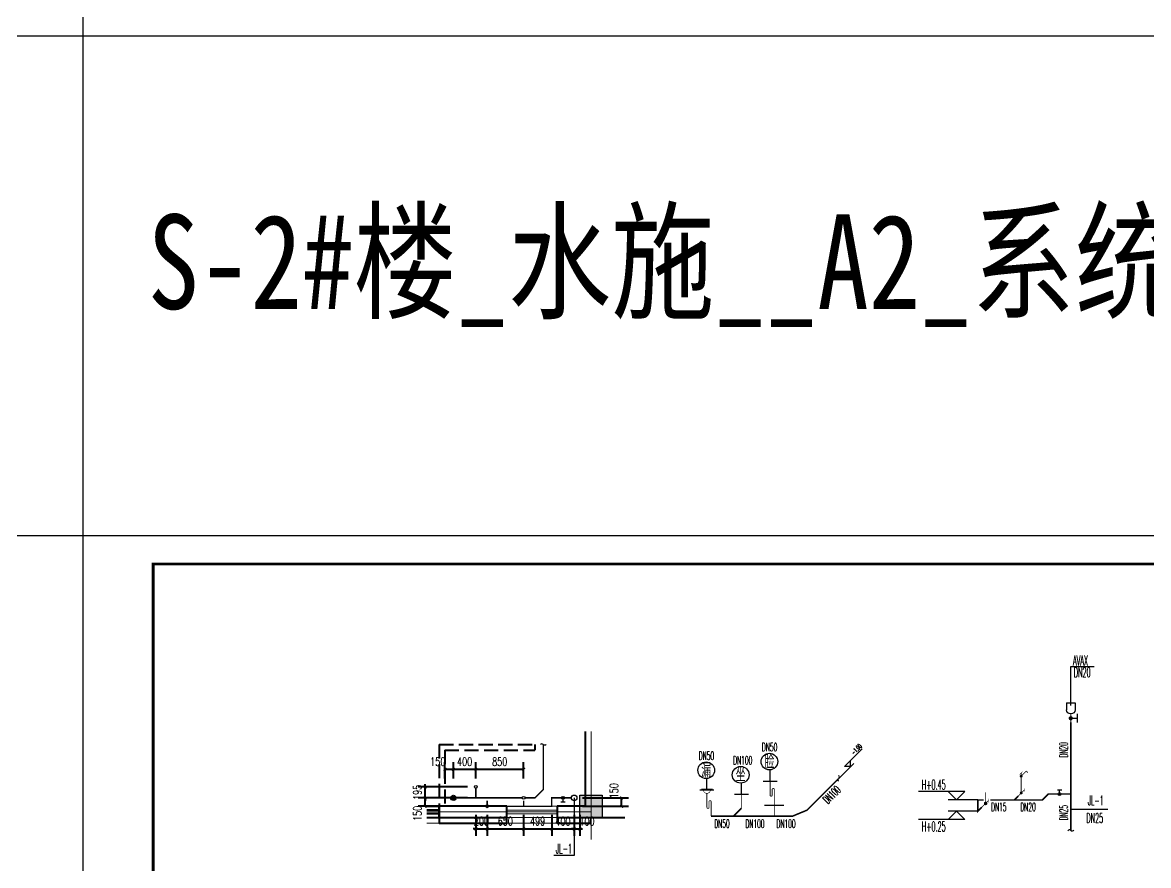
# Model space of a CAD drawing. Extents: x 1382187 to 1725648, y 860327 to 1571294.
# Drawn here: x 1469816 to 1509891, y 1005566 to 1035585 of the extents above; entities that cross this region are included whole.
import ezdxf
from ezdxf.enums import TextEntityAlignment as Align

# ---------------------------------------------------------------- set-up
doc = ezdxf.new("R2010")
doc.units = 0
doc.header["$LTSCALE"] = 1000
doc.header["$MEASUREMENT"] = 0
for name, pattern in [('__DASH', [0.35, 0.25, -0.1]), ('ACAD_ISO10W100', [18.5, 12, -3, 0.5, -3]), ('DOTE', [2.42, 2, -0.2, 0.02, -0.2])]:
    doc.linetypes.add(name, pattern=pattern)
for name, color, linetype in [('$AUDIT_BAD_LAYER2', 7, 'Continuous'), ('-JS', 4, 'Continuous'), ('DIM_不分区给水', 3, 'Continuous'), ('DIM_给水', 3, 'Continuous'), ('EQUIP_不分区给水', 7, 'Continuous'), ('EQUIP_地漏', 7, 'Continuous'), ('EQUIP_污水', 7, 'Continuous'), ('EQUIP_给水', 7, 'Continuous'), ('PIPE-不分区给水', 3, 'J'), ('PIPE-污水', 2, 'W'), ('S-COLU-HATCH', 30, 'Continuous'), ('S-COLU-LINE1', 6, 'Continuous'), ('S-公用说明', 7, 'Continuous'), ('text', 7, 'Continuous'), ('TWT_DIM', 3, 'Continuous'), ('TWT_ELEV', 3, 'Continuous'), ('TWT_IDEN', 3, 'Continuous'), ('TWT_LEAD', 3, 'Continuous'), ('TWT_TEXT', 7, 'Continuous'), ('VALVE_不分区给水', 7, 'Continuous'), ('VPIPE-不分区给水', 3, 'J'), ('图框', 140, 'Continuous'), ('导图字', 7, 'Continuous')]:
    doc.layers.add(name, color=color, linetype=linetype)
for name, color, linetype, lineweight in [('DOTE', 19, 'DOTE', 9), ('WALL', 9, 'Continuous', 40), ('WINDOW', 8, 'Continuous', 15), ('ZC', 6, 'Continuous', 40), ('平面-看线', 45, 'Continuous', 15)]:
    doc.layers.add(name, color=color, linetype=linetype, lineweight=lineweight)
doc.styles.add('_TCH_DIM', font='SIMPLEX.shx', dxfattribs={"width": 0.6, "oblique": 10, "bigfont": 'hztxt.shx'})
doc.styles.add('_TCH_DIM_T3', font='SIMPLEX', dxfattribs={"width": 0.705882, "bigfont": 'GBCBIG'})
doc.styles.add('_TWT_SERIAL', font='simplex.shx', dxfattribs={"width": 0.6, "oblique": 10, "height": 3.5, "bigfont": 'aadri.shx'})
doc.styles.add('HZ', font='TXT', dxfattribs={"bigfont": 'HZTXT'})
doc.styles.get("Standard").update_dxf_attribs({"font": 'gbenor.shx', "bigfont": 'gbcbig.shx'})
doc.styles.add('中西文等高字体', font='HZTXT_E.shx', dxfattribs={"width": 0.7, "height": 4, "bigfont": 'hztxt.shx'})
doc.styles.add('黑体', font='simhei.ttf')
doc.linetypes.add('J', pattern='A,3,-0.2,["J",Standard,S=0.25,R=0,X=-0.1,Y=-0.115],-0.2', length=3.4)
doc.linetypes.add('W', pattern='A,3,-0.2,["W",Standard,S=0.25,R=0,X=-0.1,Y=-0.115],-0.2', length=3.4)
doc.dimstyles.new('_TWT_ARCH&&50', dxfattribs={"dimtxt": 148.75, "dimasz": 50, "dimexe": 125, "dimexo": 150, "dimgap": 63.125, "dimtad": 1, "dimdec": 0, "dimzin": 0, "dimdsep": 46, "dimtxsty": '_TCH_DIM_T3', "dimblk": 'ARCHTICK', "dimcen": 0.09, "dimclrt": 7, "dimazin": 2, "dimtfac": 1, "dimtdec": 0, "dimtix": 1, "dimtmove": 2, "dimatfit": 3, "dimfxl": 0, "dimtolj": 1, "dimtzin": 0, "dimarcsym": 0})

# ---------------------------------------------------------------- blocks, each defined once
blk = doc.blocks.new('1241241')
at = {"layer": 'WALL', "color": 251, "linetype": '__DASH'}
for p, q in [((1100, 2600), (0, 2600)), ((0, 2500), (0, 2600)), ((1000, 2500), (0, 2500)), ((1000, 2500), (1000, 900)), ((1100, 2600), (1100, 900)), ((1100, 900), (1000, 900))]:
    blk.add_line(p, q, dxfattribs=at)
blk = doc.blocks.new('$WINLIB2D$00000001')
at = {"color": 0}
for points in [[(-0.5, 0.5), (-0.5, -0.5)], [(-0.5, 0.5), (0.5, 0.5)], [(0.5, -0.5), (0.5, 0.5)], [(0.5, 0.167), (-0.5, 0.167)], [(0.5, -0.167), (-0.5, -0.167)], [(-0.5, -0.5), (0.5, -0.5)]]:
    blk.add_lwpolyline(points, dxfattribs=at)
blk = doc.blocks.new('jzf1')
at = {"layer": '$AUDIT_BAD_LAYER2'}
for p, q in [((-1.51, 2.26), (1.49, 2.26)), ((-0.01, 0.76), (-0.01, 2.26))]:
    blk.add_line(p, q, dxfattribs=at)
at = {"layer": '$AUDIT_BAD_LAYER2', "const_width": 0.75}
blk.add_lwpolyline([(-0.38, 0, 1), (0.38, 0, 1)], format="xyb", close=True, dxfattribs=at)
blk = doc.blocks.new('zdpqf')
at = {"layer": '$AUDIT_BAD_LAYER2'}
for p, q in [((-1.5, 6.11), (-1.5, 3.61)), ((1.5, 6.11), (-1.5, 6.11)), ((1.5, 6.11), (1.5, 3.61))]:
    blk.add_line(p, q, dxfattribs=at)
at = {"layer": '$AUDIT_BAD_LAYER2', "const_width": 0.4}
for points in [[(0, 6.11), (0, 6.61)], [(0, -0.89), (0, 2.11)]]:
    blk.add_lwpolyline(points, dxfattribs=at)
at = {"layer": '$AUDIT_BAD_LAYER2'}
blk.add_arc((0, 3.61), 1.5, 180, 0, dxfattribs=at)
at = {"layer": '$AUDIT_BAD_LAYER2', "extrusion": (0, 0, -1), "zscale": -1, "rotation": 270}
blk.add_blockref('jzf1', (0, 0.61), dxfattribs=at)
blk = doc.blocks.new('$TwtSys$00000141')
for p, q in [((-94, 8), (-10, 92)), ((-94, 8), (-10, 92)), ((-87, -35), (35, 87)), ((-87, -35), (35, 87)), ((-66, -66), (66, 66)), ((-66, -66), (66, 66)), ((-32, -87), (88, 33)), ((-32, -87), (88, 33)), ((11, -92), (92, -11)), ((11, -92), (92, -11))]:
    blk.add_line(p, q)
blk.add_circle((0, 0), 94)
blk.add_circle((0, 0), 94)
blk = doc.blocks.new('$TwtSys$00000147')
blk.add_circle((0, 0, 0), 25)
blk = doc.blocks.new('$TwtSys$00000132')
at = {"elevation": 0}
blk.add_lwpolyline([(7, -101, -0.575183), (0, 0, 0.604745), (-11, 101, 16.924828)], format="xyb", dxfattribs=at)
blk = doc.blocks.new('$VALVE$00000497')
for p, q in [((78, 138), (-78, 138)), ((0, 50), (0, 138))]:
    blk.add_line(p, q)
at = {"const_width": 49.6}
blk.add_lwpolyline([(25, 0, 1), (-25, 0, 1)], format="xyb", close=True, dxfattribs=at)
blk.add_circle((0, 0), 50)
blk = doc.blocks.new('_ArchTick')
at = {"color": 0, "linetype": 'ByBlock', "const_width": 0.4}
blk.add_lwpolyline([(-0.5, -0.5), (0.5, 0.5)], dxfattribs=at)
blk = doc.blocks.new('*D149')
at = {"layer": 'Defpoints', "color": 0}
for p in [(1501, -441), (650, -755), (1501, -755)]:
    blk.add_point(p, dxfattribs=at)
at = {"layer": 'TWT_DIM', "color": 0, "lineweight": -2}
for p, q in [((650, -605), (650, -316)), ((1501, -605), (1501, -316)), ((650, -441), (1501, -441))]:
    blk.add_line(p, q, dxfattribs=at)
at = {"layer": 'TWT_DIM', "color": 0, "lineweight": -2, "xscale": 50, "yscale": 50, "zscale": 50, "rotation": 180}
blk.add_blockref('_ArchTick', (650, -441), dxfattribs=at)
at = {"layer": 'TWT_DIM', "color": 0, "lineweight": -2, "xscale": 50, "yscale": 50, "zscale": 50}
blk.add_blockref('_ArchTick', (1501, -441), dxfattribs=at)
at = {"layer": 'TWT_DIM', "color": 7, "insert": (1075, -304), "char_height": 148.8, "attachment_point": 5, "style": '_TCH_DIM_T3'}
blk.add_mtext('\\A1;850', dxfattribs=at)
blk = doc.blocks.new('*D150')
at = {"layer": 'Defpoints', "color": 0}
for p in [(650, -441), (250, -755), (650, -755)]:
    blk.add_point(p, dxfattribs=at)
at = {"layer": 'TWT_DIM', "color": 0, "lineweight": -2}
for p, q in [((250, -605), (250, -316)), ((650, -605), (650, -316)), ((250, -441), (650, -441))]:
    blk.add_line(p, q, dxfattribs=at)
at = {"layer": 'TWT_DIM', "color": 0, "lineweight": -2, "xscale": 50, "yscale": 50, "zscale": 50, "rotation": 180}
blk.add_blockref('_ArchTick', (250, -441), dxfattribs=at)
at = {"layer": 'TWT_DIM', "color": 0, "lineweight": -2, "xscale": 50, "yscale": 50, "zscale": 50}
blk.add_blockref('_ArchTick', (650, -441), dxfattribs=at)
at = {"layer": 'TWT_DIM', "color": 7, "insert": (450, -304), "char_height": 148.8, "attachment_point": 5, "style": '_TCH_DIM_T3'}
blk.add_mtext('\\A1;400', dxfattribs=at)
blk = doc.blocks.new('*D151')
at = {"layer": 'Defpoints', "color": 0}
for p in [(250, -441), (100, -755), (250, -755)]:
    blk.add_point(p, dxfattribs=at)
at = {"layer": 'TWT_DIM', "color": 0, "lineweight": -2}
for p, q in [((100, -605), (100, -316)), ((250, -605), (250, -316)), ((100, -441), (250, -441))]:
    blk.add_line(p, q, dxfattribs=at)
at = {"layer": 'TWT_DIM', "color": 0, "lineweight": -2, "xscale": 50, "yscale": 50, "zscale": 50, "rotation": 180}
blk.add_blockref('_ArchTick', (100, -441), dxfattribs=at)
at = {"layer": 'TWT_DIM', "color": 0, "lineweight": -2, "xscale": 50, "yscale": 50, "zscale": 50}
blk.add_blockref('_ArchTick', (250, -441), dxfattribs=at)
at = {"layer": 'TWT_DIM', "color": 7, "insert": (-27, -304), "char_height": 148.8, "attachment_point": 5, "style": '_TCH_DIM_T3'}
blk.add_mtext('\\A1;150', dxfattribs=at)
blk = doc.blocks.new('*D152')
at = {"layer": 'Defpoints', "color": 0}
for p in [(2400, -1100), (2500, -1100), (2500, -1501)]:
    blk.add_point(p, dxfattribs=at)
at = {"layer": 'TWT_DIM', "color": 0, "lineweight": -2}
for p, q in [((2400, -1250), (2400, -1626)), ((2500, -1250), (2500, -1626)), ((2400, -1501), (2350, -1501)), ((2400, -1501), (2500, -1501)), ((2500, -1501), (2550, -1501))]:
    blk.add_line(p, q, dxfattribs=at)
at = {"layer": 'TWT_DIM', "color": 0, "lineweight": -2, "xscale": 50, "yscale": 50, "zscale": 50}
blk.add_blockref('_ArchTick', (2400, -1501), dxfattribs=at)
at = {"layer": 'TWT_DIM', "color": 0, "lineweight": -2, "xscale": 50, "yscale": 50, "zscale": 50, "rotation": 180}
blk.add_blockref('_ArchTick', (2500, -1501), dxfattribs=at)
at = {"layer": 'TWT_DIM', "color": 7, "insert": (2627, -1364), "char_height": 148.8, "attachment_point": 5, "style": '_TCH_DIM_T3'}
blk.add_mtext('\\A1;100', dxfattribs=at)
blk = doc.blocks.new('*D153')
at = {"layer": 'Defpoints', "color": 0}
for p in [(2000, -1100), (2400, -1100), (2400, -1501)]:
    blk.add_point(p, dxfattribs=at)
at = {"layer": 'TWT_DIM', "color": 0, "lineweight": -2}
for p, q in [((2000, -1250), (2000, -1626)), ((2400, -1250), (2400, -1626)), ((2000, -1501), (2400, -1501))]:
    blk.add_line(p, q, dxfattribs=at)
at = {"layer": 'TWT_DIM', "color": 0, "lineweight": -2, "xscale": 50, "yscale": 50, "zscale": 50, "rotation": 180}
blk.add_blockref('_ArchTick', (2000, -1501), dxfattribs=at)
at = {"layer": 'TWT_DIM', "color": 0, "lineweight": -2, "xscale": 50, "yscale": 50, "zscale": 50}
blk.add_blockref('_ArchTick', (2400, -1501), dxfattribs=at)
at = {"layer": 'TWT_DIM', "color": 7, "insert": (2200, -1364), "char_height": 148.8, "attachment_point": 5, "style": '_TCH_DIM_T3'}
blk.add_mtext('\\A1;400', dxfattribs=at)
blk = doc.blocks.new('*D154')
at = {"layer": 'Defpoints', "color": 0}
for p in [(1501, -1100), (2000, -1100), (2000, -1501)]:
    blk.add_point(p, dxfattribs=at)
at = {"layer": 'TWT_DIM', "color": 0, "lineweight": -2}
for p, q in [((1501, -1250), (1501, -1626)), ((2000, -1250), (2000, -1626)), ((1501, -1501), (2000, -1501))]:
    blk.add_line(p, q, dxfattribs=at)
at = {"layer": 'TWT_DIM', "color": 0, "lineweight": -2, "xscale": 50, "yscale": 50, "zscale": 50, "rotation": 180}
blk.add_blockref('_ArchTick', (1501, -1501), dxfattribs=at)
at = {"layer": 'TWT_DIM', "color": 0, "lineweight": -2, "xscale": 50, "yscale": 50, "zscale": 50}
blk.add_blockref('_ArchTick', (2000, -1501), dxfattribs=at)
at = {"layer": 'TWT_DIM', "color": 7, "insert": (1750, -1364), "char_height": 148.8, "attachment_point": 5, "style": '_TCH_DIM_T3'}
blk.add_mtext('\\A1;499', dxfattribs=at)
blk = doc.blocks.new('*D155')
at = {"layer": 'Defpoints', "color": 0}
for p in [(850, -1100), (1501, -1100), (1501, -1501)]:
    blk.add_point(p, dxfattribs=at)
at = {"layer": 'TWT_DIM', "color": 0, "lineweight": -2}
for p, q in [((850, -1250), (850, -1626)), ((1501, -1250), (1501, -1626)), ((850, -1501), (1501, -1501))]:
    blk.add_line(p, q, dxfattribs=at)
at = {"layer": 'TWT_DIM', "color": 0, "lineweight": -2, "xscale": 50, "yscale": 50, "zscale": 50, "rotation": 180}
blk.add_blockref('_ArchTick', (850, -1501), dxfattribs=at)
at = {"layer": 'TWT_DIM', "color": 0, "lineweight": -2, "xscale": 50, "yscale": 50, "zscale": 50}
blk.add_blockref('_ArchTick', (1501, -1501), dxfattribs=at)
at = {"layer": 'TWT_DIM', "color": 7, "insert": (1175, -1364), "char_height": 148.8, "attachment_point": 5, "style": '_TCH_DIM_T3'}
blk.add_mtext('\\A1;650', dxfattribs=at)
blk = doc.blocks.new('*D156')
at = {"layer": 'Defpoints', "color": 0}
for p in [(650, -1100), (850, -1100), (850, -1501)]:
    blk.add_point(p, dxfattribs=at)
at = {"layer": 'TWT_DIM', "color": 0, "lineweight": -2}
for p, q in [((650, -1250), (650, -1626)), ((850, -1250), (850, -1626)), ((650, -1501), (600, -1501)), ((650, -1501), (850, -1501)), ((850, -1501), (900, -1501))]:
    blk.add_line(p, q, dxfattribs=at)
at = {"layer": 'TWT_DIM', "color": 0, "lineweight": -2, "xscale": 50, "yscale": 50, "zscale": 50}
blk.add_blockref('_ArchTick', (650, -1501), dxfattribs=at)
at = {"layer": 'TWT_DIM', "color": 0, "lineweight": -2, "xscale": 50, "yscale": 50, "zscale": 50, "rotation": 180}
blk.add_blockref('_ArchTick', (850, -1501), dxfattribs=at)
at = {"layer": 'TWT_DIM', "color": 7, "insert": (750, -1364), "char_height": 148.8, "attachment_point": 5, "style": '_TCH_DIM_T3'}
blk.add_mtext('\\A1;200', dxfattribs=at)
blk = doc.blocks.new('*D157')
at = {"layer": 'Defpoints', "color": 0}
for p in [(2400, -950), (3244, -950), (2400, -1100)]:
    blk.add_point(p, dxfattribs=at)
at = {"layer": 'TWT_DIM', "color": 0, "lineweight": -2}
for p, q in [((2550, -950), (3369, -950)), ((3244, -1100), (3244, -950)), ((2550, -1100), (3369, -1100))]:
    blk.add_line(p, q, dxfattribs=at)
at = {"layer": 'TWT_DIM', "color": 0, "lineweight": -2, "xscale": 50, "yscale": 50, "zscale": 50}
for p, rotation in [((3244, -950), 90), ((3244, -1100), 270)]:
    blk.add_blockref('_ArchTick', p, dxfattribs=dict(at, rotation=rotation))
at = {"layer": 'TWT_DIM', "color": 7, "insert": (3107, -823), "char_height": 148.8, "attachment_point": 5, "rotation": 90, "style": '_TCH_DIM_T3'}
blk.add_mtext('\\A1;150', dxfattribs=at)
blk = doc.blocks.new('*D158')
at = {"layer": 'Defpoints', "color": 0}
for p in [(-253, -755), (650, -755), (650, -950)]:
    blk.add_point(p, dxfattribs=at)
at = {"layer": 'TWT_DIM', "color": 0, "lineweight": -2}
for p, q in [((500, -755), (-378, -755)), ((-253, -755), (-253, -705)), ((-253, -950), (-253, -755)), ((500, -950), (-378, -950)), ((-253, -950), (-253, -1000))]:
    blk.add_line(p, q, dxfattribs=at)
at = {"layer": 'TWT_DIM', "color": 0, "lineweight": -2, "xscale": 50, "yscale": 50, "zscale": 50}
for p, rotation in [((-253, -755), 270), ((-253, -950), 90)]:
    blk.add_blockref('_ArchTick', p, dxfattribs=dict(at, rotation=rotation))
at = {"layer": 'TWT_DIM', "color": 7, "insert": (-390, -852), "char_height": 148.8, "attachment_point": 5, "rotation": 90, "style": '_TCH_DIM_T3'}
blk.add_mtext('\\A1;195', dxfattribs=at)
blk = doc.blocks.new('*D159')
at = {"layer": 'Defpoints', "color": 0}
for p in [(-253, -950), (650, -950), (650, -1100)]:
    blk.add_point(p, dxfattribs=at)
at = {"layer": 'TWT_DIM', "color": 0, "lineweight": -2}
for p, q in [((500, -950), (-378, -950)), ((-253, -1100), (-253, -950)), ((500, -1100), (-378, -1100))]:
    blk.add_line(p, q, dxfattribs=at)
at = {"layer": 'TWT_DIM', "color": 0, "lineweight": -2, "xscale": 50, "yscale": 50, "zscale": 50}
for p, rotation in [((-253, -950), 90), ((-253, -1100), 270)]:
    blk.add_blockref('_ArchTick', p, dxfattribs=dict(at, rotation=rotation))
at = {"layer": 'TWT_DIM', "color": 7, "insert": (-390, -1226), "char_height": 148.8, "attachment_point": 5, "rotation": 90, "style": '_TCH_DIM_T3'}
blk.add_mtext('\\A1;150', dxfattribs=at)
blk = doc.blocks.new('$ATTACHMENT$00000196')
blk.add_line((53, 944), (-347, 944))
for points, const_width in [([(-25, 944, -1.067664), (-275, 944)], 20), ([(0, 0), (0, 512, 1), (-75, 512), (-75, 312, -1), (-150, 312), (-150, 810)], 30)]:
    blk.add_lwpolyline(points, format="xyb", dxfattribs=dict(const_width=const_width))
at = {"style": 'HZ', "flags": 1}
for tag in ['WHAT', 'SPEC', 'UNIT']:
    blk.add_attdef(tag, (-150, 810), '', height=0.001, dxfattribs=at)
blk = doc.blocks.new('$ATTACHMENT$00000064')
at = {"const_width": 30}
blk.add_lwpolyline([(283, 283), (283, 283), (283, 783)], dxfattribs=at)
blk = doc.blocks.new('$ATTACHMENT$00000328')
blk.add_line((-352, 384), (340, 384))
at = {"const_width": 30}
blk.add_lwpolyline([(0, 0), (0, 946, 1), (-75, 946), (-75, 746, -1), (-150, 746), (-150, 1244)], format="xyb", dxfattribs=at)
blk = doc.blocks.new('$ATTACHMENT$00000141')
for points, const_width in [([(50, 769), (146, 865)], 15), ([(103, 705), (280, 882), (344, 834)], 30), ([(103, 822), (103, 103)], 30), ([(0, 0), (220, 220)], 30), ([(220, 278), (220, 154)], 15)]:
    blk.add_lwpolyline(points, dxfattribs=dict(const_width=const_width))
at = {"const_width": 50}
for points in [[(78, 705, 1), (128, 705, 1)], [(78, 105, 1), (128, 105, 1)]]:
    blk.add_lwpolyline(points, format="xyb", close=True, dxfattribs=at)
at = {"style": 'HZ', "width": 0.7, "flags": 1}
for tag in ['UNIT', 'SPEC', 'WHAT']:
    blk.add_attdef(tag, (0, 0), '', height=0.001, dxfattribs=at)
blk = doc.blocks.new('$ATTACHMENT$00000127')
for points, const_width in [([(137, 136), (137, 536)], 30), ([(0, 0), (241, 241)], 30), ([(241, 306), (241, 163)], 15)]:
    blk.add_lwpolyline(points, dxfattribs=dict(const_width=const_width))
at = {"const_width": 62.5}
blk.add_lwpolyline([(169, 136, -1), (106, 136, -1)], format="xyb", close=True, dxfattribs=at)
blk = doc.blocks.new('A$C311356ED')
at = {"layer": 'PIPE-不分区给水'}
for points in [[(2000, -949.7), (2000, -936), (1986.2, -936)], [(2000, -949.7), (1986.2, -949.7), (1986.2, -936)], [(9582.5, -986.9), (9582.5, -973.1), (9568.7, -973.1)], [(10732.2, -986.9), (10732.2, -1000.6), (10737.9, -1000.6)], [(10732.2, -986.9), (10741.9, -996.6), (10737.9, -1000.6)], [(10838.2, -880.8), (10828.5, -871.1), (10832.5, -867.1)], [(10838.2, -880.8), (10838.2, -867.1), (10832.5, -867.1)], [(2000, -1099.7), (2013.7, -1099.7), (2013.7, -1113.5)], [(2000, -1099.7), (2000, -1113.5), (2013.7, -1113.5)], [(9582.5, -1186.9), (9592.2, -1196.6), (9568.7, -1220.1)]]:
    blk.add_hatch(color=256, dxfattribs=at).paths.add_polyline_path(points)
at = {"layer": 'PIPE-污水'}
for points in [[(1850.3, -800.1), (1860, -809.8), (1864, -805.8)], [(1850.3, -800.1), (1864, -800.1), (1864, -805.8)], [(1700.7, -949.7), (1700.7, -963.5), (1706.4, -963.5)], [(1700.7, -949.7), (1710.4, -959.4), (1706.4, -963.5)], [(6543.4, -1168.3), (6553.1, -1178), (6551.2, -1179.9)], [(6543.4, -1168.3), (6548.6, -1181), (6551.2, -1179.9)], [(6287.9, -1274.1), (6293.2, -1286.8), (6290.7, -1287.8)], [(6287.9, -1274.1), (6287.9, -1287.8), (6290.7, -1287.8)]]:
    blk.add_hatch(color=256, dxfattribs=at).paths.add_polyline_path(points)
at = {"layer": 'S-COLU-HATCH'}
h = blk.add_hatch(color=8, dxfattribs=at)
h.dxf.hatch_style = 1
h.paths.add_polyline_path([(2500, -899.7), (2900, -899.7), (2900, -1299.7), (2500, -1299.7)])
at = {"layer": 'VPIPE-不分区给水'}
for points in [[(9582.5, -986.9), (9568.7, -986.9), (9568.7, -973.1)], [(9582.5, -1186.9), (9568.7, -1186.9), (9568.7, -1220.1)]]:
    blk.add_hatch(color=256, dxfattribs=at).paths.add_polyline_path(points)
at = {"color": 0}
for p, q in [((0, -1166.4), (-222.5, -1166.4)), ((-221.7, -1099.7), (0, -1099.7)), ((0, -1299.7), (0, -1099.7)), ((0, -1233), (-221.9, -1233)), ((-221.8, -1299.7), (0, -1299.7))]:
    blk.add_line(p, q, dxfattribs=at)
at = {"layer": 'DIM_不分区给水'}
for p, q in [((2400, -949.7), (2400, -1975.6)), ((11238.2, -1151.5), (11464.1, -1151.5)), ((11464.1, -1151.5), (11897.9, -1151.5)), ((2400, -1975.6), (2039.7, -1975.6))]:
    blk.add_line(p, q, dxfattribs=at)
at = {"layer": 'DIM_给水'}
for p, q in [((9354.9, -836.9), (8530.3, -836.9)), ((9204.9, -986.9), (9054.9, -836.9)), ((9582.5, -986.9), (9054.9, -986.9)), ((9204.9, -986.9), (9354.9, -836.9)), ((9204.9, -1186.9), (9054.9, -1336.9)), ((9582.5, -1186.9), (9054.9, -1186.9)), ((9204.9, -1186.9), (9354.9, -1336.9)), ((9354.9, -1336.9), (8530.3, -1336.9))]:
    blk.add_line(p, q, dxfattribs=at)
at = {"layer": 'DOTE', "linetype": 'ACAD_ISO10W100', "ltscale": 100}
for p, q in [((2700, 230.4), (2700, -1691.7)), ((-223.1, -1199.7), (2700, -1199.7))]:
    blk.add_line(p, q, dxfattribs=at)
at = {"layer": 'PIPE-不分区给水', "ltscale": 0.5, "const_width": 27.5}
for points in [[(850.3, -1074.7), (850.3, -999.7)], [(1500.7, -1099.7), (1500.7, -999.7)], [(2350, -949.7), (2000, -949.7)], [(2000, -949.7), (2000, -1099.7)], [(9689.2, -986.9), (9582.5, -986.9)], [(10232.8, -986.9), (9808.9, -986.9)], [(10232.8, -986.9), (10303.5, -916.2)], [(10732.2, -986.9), (10232.8, -986.9)], [(10838.2, -880.8), (10732.2, -986.9)], [(11238.2, -880.8), (10838.2, -880.8)], [(1500.7, -1099.7), (850.3, -1099.7)], [(2000, -1099.7), (1500.7, -1099.7)], [(9582.5, -1186.9), (9653.2, -1116.2)]]:
    blk.add_lwpolyline(points, dxfattribs=at)
at = {"layer": 'PIPE-污水', "ltscale": 0.5, "const_width": 27.5}
for points in [[(1850.3, -800.1), (1850.3, -0.9)], [(6543.4, -1168.3), (7101.1, -610.6)], [(650.3, -779.7), (650.3, -949.7)], [(1700.7, -949.7), (1850.3, -800.1)], [(297, -949.7), (650.3, -949.7)], [(650.3, -949.7), (1475.7, -949.7)], [(1525.7, -949.7), (1700.7, -949.7)], [(5375.5, -1136.2), (5237.6, -1274.1)], [(6287.9, -1274.1), (6543.4, -1168.3)], [(4837.3, -1274.1), (5237.6, -1274.1)], [(5237.6, -1274.1), (5961.4, -1274.1)], [(5961.4, -1274.1), (6287.9, -1274.1)]]:
    blk.add_lwpolyline(points, dxfattribs=at)
at = {"layer": 'S-COLU-LINE1', "color": 8}
blk.add_lwpolyline([(2500, -899.7), (2900, -899.7), (2900, -1299.7), (2500, -1299.7)], close=True, dxfattribs=at)
at = {"layer": 'S-公用说明'}
for centre in [(5874, -304.2, 0.2), (4749.9, -458.4, 0.2), (5363, -538.2, 0.2)]:
    blk.add_circle(centre, 148.5, dxfattribs=at)
at = {"layer": 'TWT_IDEN'}
for p, q in [((5886.4, -652.2, 0.2), (5886.4, -452.2, 0.2)), ((4762.3, -806.4, 0.2), (4762.3, -606.4, 0.2)), ((5375.5, -886.2, 0.2), (5375.5, -686.2, 0.2)), ((5761.4, -652.2, 0.2), (6011.4, -652.2, 0.2)), ((4637.3, -806.4, 0.2), (4887.3, -806.4, 0.2)), ((5250.5, -886.2, 0.2), (5500.5, -886.2, 0.2))]:
    blk.add_line(p, q, dxfattribs=at)
at = {"layer": 'TWT_LEAD'}
for p, q in [((11238.2, 694.2), (11238.2, 1391.9)), ((11238.2, 1391.9), (11655.6, 1391.9))]:
    blk.add_line(p, q, dxfattribs=at)
at = {"layer": 'VPIPE-不分区给水', "ltscale": 0.5, "const_width": 27.5}
for points in [[(11238.2, -880.8), (11238.2, 394.2)], [(9582.5, -986.9), (9582.5, -1186.9)], [(11238.2, -1530.8), (11238.2, -880.8)]]:
    blk.add_lwpolyline(points, dxfattribs=at)
at = {"layer": 'VPIPE-不分区给水'}
for centre, radius in [((2400, -949.7), 50), ((2400, -949.7), 50), ((850.3, -1099.7), 25)]:
    blk.add_circle(centre, radius, dxfattribs=at)
at = {"layer": 'WALL', "color": 8}
for p, q in [((2600, -1099.7), (2600, 230.4)), ((1200, -1099.7), (0, -1099.7)), ((0, -1099.7), (0, -1299.7)), ((1200, -1299.7), (1200, -1099.7)), ((2600, -1099.7), (2100, -1099.7)), ((2100, -1099.7), (2100, -1299.7)), ((0, -1299.7), (1200, -1299.7)), ((2100, -1299.7), (2700, -1299.7)), ((2700, -1299.7), (3300, -1299.7))]:
    blk.add_line(p, q, dxfattribs=at)
for points in [[(0, -1299.7), (0, -1399.7), (1200, -1399.7), (1200, -1299.7)], [(2100, -1299.7), (2100, -1399.7), (2700, -1399.7)]]:
    blk.add_lwpolyline(points, dxfattribs=at)
at = {"layer": '平面-看线', "color": 8}
for points in [[(-223.1, -1399.7), (0, -1399.7)], [(1200, -1399.7), (2100, -1399.7)]]:
    blk.add_lwpolyline(points, dxfattribs=at)
at = {"layer": '-JS', "xscale": -50, "yscale": 50, "zscale": 50}
blk.add_blockref('zdpqf', (11238.2, 438.7), dxfattribs=at)
at = {"color": 8, "rotation": 90}
blk.add_blockref('1241241', (2600, -1099.7), dxfattribs=at)
at = {"layer": 'EQUIP_不分区给水', "xscale": 0.5, "yscale": 0.5, "zscale": 0.5, "rotation": 90}
blk.add_blockref('$TwtSys$00000132', (11238.2, -1530.8), dxfattribs=at)
at = {"layer": 'EQUIP_地漏', "xscale": 0.5, "yscale": 0.5, "zscale": 0.5}
blk.add_blockref('$TwtSys$00000141', (250, -949.7), dxfattribs=at)
at = {"layer": 'EQUIP_污水', "xscale": 0.5, "yscale": 0.5, "zscale": 0.5, "rotation": 90}
blk.add_blockref('$TwtSys$00000132', (1850.3, -0.9), dxfattribs=at)
at = {"layer": 'EQUIP_污水', "xscale": 0.5, "yscale": 0.5, "zscale": 0.5}
for name, p in [('$TwtSys$00000132', (7108.5, -603.1)), ('$ATTACHMENT$00000196', (4837.3, -1274.1)), ('$ATTACHMENT$00000328', (5961.4, -1274.1)), ('$ATTACHMENT$00000064', (5234, -1277.6))]:
    blk.add_blockref(name, p, dxfattribs=at)
at = {"layer": 'EQUIP_污水'}
for p in [(650.3, -754.7), (1500.7, -949.7)]:
    blk.add_blockref('$TwtSys$00000147', p, dxfattribs=at)
at = {"layer": 'EQUIP_给水', "xscale": 0.5, "yscale": 0.5, "zscale": 0.5}
for name, p in [('$ATTACHMENT$00000141', (10303.5, -916.2)), ('$ATTACHMENT$00000127', (9653.2, -1116.2))]:
    blk.add_blockref(name, p, dxfattribs=at)
at = {"layer": 'VALVE_不分区给水', "xscale": -0.5, "yscale": -0.5, "zscale": 0.5}
blk.add_blockref('$VALVE$00000497', (2200, -949.7), dxfattribs=at)
at = {"layer": 'VALVE_不分区给水', "xscale": -0.5, "yscale": -0.5, "zscale": 0.5, "rotation": 180}
blk.add_blockref('$VALVE$00000497', (11038.2, -880.8), dxfattribs=at)
at = {"layer": 'WINDOW', "color": 8, "xscale": 900, "yscale": 200, "zscale": 900}
blk.add_blockref('$WINLIB2D$00000001', (1650, -1199.7), dxfattribs=at)
at = {"layer": 'DIM_不分区给水', "color": 7, "style": '_TWT_SERIAL', "width": 0.48}
for s, p in [('JL-1', (11541, -1081.5)), ('DN25', (11515.6, -1396.5)), ('JL-1', (2074.7, -1940.6))]:
    blk.add_text(s, height=175, dxfattribs=at).set_placement(p)
at = {"layer": 'DIM_给水', "color": 7, "style": '_TWT_SERIAL', "width": 0.48}
for s, p in [('H+0.45', (8585.9, -801.9)), ('H+0.25', (8585.9, -1546.9))]:
    blk.add_text(s, height=175, dxfattribs=at).set_placement(p)
at = {"layer": 'S-公用说明', "style": '中西文等高字体', "width": 0.7}
for s, p in [('脸', (5874, -304.2, 0.2)), ('漏', (4749.9, -458.4, 0.2)), ('坐', (5363, -538.2, 0.2))]:
    blk.add_text(s, height=250, dxfattribs=at).set_placement(p, align=Align.MIDDLE_CENTER)
at = {"layer": 'TWT_LEAD', "color": 7, "style": '_TWT_SERIAL', "width": 0.48}
for s, p in [('AVAX', (11277.7, 1409.4)), ('DN20', (11291.6, 1199.4))]:
    blk.add_text(s, height=175, dxfattribs=at).set_placement(p)
at = {"layer": 'TWT_TEXT', "style": '_TCH_DIM', "width": 0.423529}
for s, p in [('DN50', (5741.2, -120.6)), ('DN50', (4617, -274.8)), ('DN100', (5230.2, -354.6)), ('DN15', (9819.9, -1184.8)), ('DN20', (10340.4, -1184.8)), ('DN50', (4893.7, -1481.3)), ('DN100', (5447, -1484.9)), ('DN100', (6000.6, -1484.9))]:
    blk.add_text(s, height=148.75, dxfattribs=at).set_placement(p)
for s, rotation, p in [('DN20', 90, (11184.4, -231.5)), ('DN100', 45, (6916.9, -1066)), ('DN25', 90, (11184.4, -1350.4))]:
    blk.add_text(s, height=148.75, rotation=rotation, dxfattribs=at).set_placement(p)
at = {"layer": 'TWT_DIM'}
for base, p1, p2, angle, picture, middle in [((250, -441.3), (100, -754.7), (250, -754.7), 0, '*D151', (-26.6, -303.8)), ((3244.4, -949.7), (2400, -1099.7), (2400, -949.7), 90, '*D157', (3106.9, -823.1)), ((-252.8, -949.7), (650.3, -1099.7), (650.3, -949.7), 90, '*D159', (-390.3, -1226.3)), ((2500, -1501.5), (2400, -1099.7), (2500, -1099.7), 0, '*D152', (2626.6, -1364))]:
    dim = blk.add_linear_dim(base=base, p1=p1, p2=p2, angle=angle, dimstyle='_TWT_ARCH&&50', dxfattribs=at)
    dim.commit()
    dim.dimension.update_dxf_attribs({"geometry": picture, "text_midpoint": middle, "dimtype": 129})
for p1, p2, distance, picture, middle in [((250, -754.7), (650.3, -754.7), 313.5, '*D150', (450.1, -303.8)), ((650.3, -754.7), (1500.7, -754.7), 313.5, '*D149', (1075.5, -303.8)), ((650.3, -949.7), (650.3, -754.7), 903.1, '*D158', (-390.3, -852.2)), ((650.3, -1099.7), (850.3, -1099.7), -401.8, '*D156', (750.3, -1364)), ((850.3, -1099.7), (1500.7, -1099.7), -401.8, '*D155', (1175.5, -1364)), ((1500.7, -1099.7), (2000, -1099.7), -401.8, '*D154', (1750.3, -1364)), ((2000, -1099.7), (2400, -1099.7), -401.8, '*D153', (2200, -1364))]:
    dim = blk.add_aligned_dim(p1=p1, p2=p2, distance=distance, dimstyle='_TWT_ARCH&&50', dxfattribs=at)
    dim.commit()
    dim.dimension.update_dxf_attribs({"geometry": picture, "text_midpoint": middle})

msp = doc.modelspace()

# ---------------------------------------------------------------- linework, layer by layer
at = {"layer": 'text', "color": 2}
msp.add_lwpolyline([(1471963.5, 1017302), (1440963.5, 1017302), (1440963.5, 1035110.3), (1471963.5, 1035110.3)], close=True, dxfattribs=at)
at = {"layer": 'TWT_ELEV'}
for p, q in [((1499075.9, 1009087, 0), (1499706.7, 1009717.8, 0)), ((1499399.4, 1009198.4, 0), (1498853.3, 1008652.3, 0)), ((1499288, 1009087, 0), (1499288, 1009299.1, 0)), ((1499288, 1009087, 0), (1499075.9, 1009087, 0))]:
    msp.add_line(p, q, dxfattribs=at)
at = {"layer": '图框'}
for points in [[(1471963.5, 1035110.3), (1556063.5, 1035110.3), (1556063.5, 1094510.3), (1471963.5, 1094510.3)], [(1471963.5, 975302), (1531363.5, 975302), (1531363.5, 1017302), (1471963.5, 1017302)]]:
    msp.add_lwpolyline(points, close=True, dxfattribs=at)
at = {"layer": '图框', "const_width": 100}
msp.add_lwpolyline([(1474463.5, 976302), (1530363.5, 976302), (1530363.5, 1016302), (1474463.5, 1016302)], close=True, dxfattribs=at)

# ---------------------------------------------------------------- block references
at = {"layer": 'ZC', "xscale": 2, "yscale": 2, "zscale": 2}
msp.add_blockref('A$C311356ED', (1484650.4, 1009872.4), dxfattribs=at)

# ---------------------------------------------------------------- texts
at = {"layer": 'TWT_ELEV', "color": 7, "style": '_TWT_SERIAL', "width": 0.48}
msp.add_text('-1.00', height=175, rotation=45, dxfattribs=at).set_placement((1499410.5, 1009492.4, 0))
at = {"layer": '导图字', "color": 1, "style": '黑体', "width": 0.8}
msp.add_text('S-2#楼_水施__A2_系统原理图', height=3364.726, dxfattribs=at).set_placement((1474271, 1025385.2))

doc.saveas('drawing.dxf')
